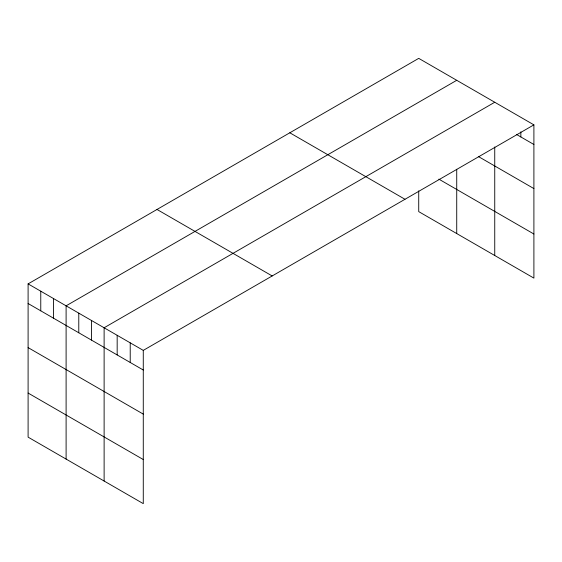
<?xml version="1.0" encoding="UTF-8"?>
<svg xmlns="http://www.w3.org/2000/svg" width="562" height="562" viewBox="0 0 562 562"><rect width="100%" height="100%" fill="white"/><g stroke="black" fill="none" stroke-linecap="round" stroke-linejoin="round"><path stroke-width="0.84" d="M533.9 124.855L143.275 350.379L143.275 503.636L28.1 437.145L28.1 283.887L418.725 58.364L533.9 124.855L533.9 278.113L418.725 211.621L418.725 190.869M456.73 80.303L66.105 305.826L66.105 459.084M494.743 102.249L104.118 327.772L104.118 481.03M516.492 134.437L533.9 144.49M478.346 156.51L533.9 188.586M438.845 179.138L533.9 234.017M289.816 132.787L404.991 199.278M157.009 209.464L272.184 275.956M28.1 283.887L143.275 350.379M28.1 303.515L143.275 370.014M28.1 347.611L143.275 414.11M28.1 393.049L143.275 459.54M520.848 131.831L520.848 136.952M494.743 146.956L494.743 255.506M456.73 169.274L456.73 233.56M130.222 342.848L130.222 362.476M117.17 335.31L117.17 354.938M91.444 320.459L91.444 340.087M78.778 313.146L78.778 332.774M53.439 298.513L53.439 318.148M40.766 291.2L40.766 310.828"/></g></svg>
